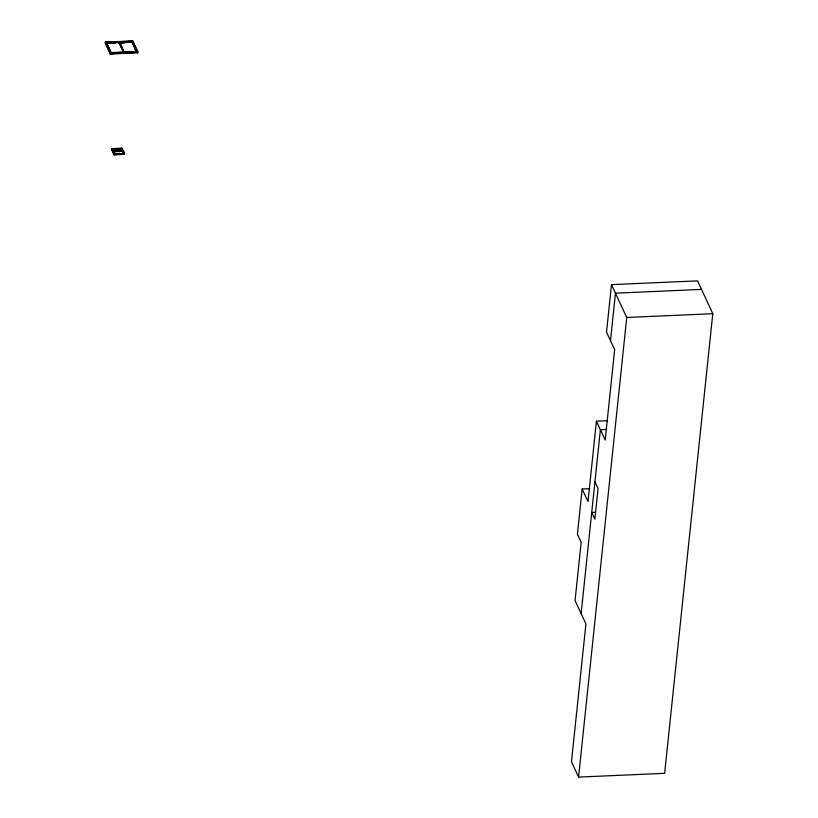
<?xml version="1.0" encoding="UTF-8"?>
<svg xmlns="http://www.w3.org/2000/svg" width="818" height="818" viewBox="0 0 818 818"><rect width="100%" height="100%" fill="white"/><g stroke="black" fill="none" stroke-linecap="round" stroke-linejoin="round"><path stroke-width="1.23" d="M114.581 151.555L124.05 151.136L114.581 151.729L112.117 149.786L121.585 149.377L123.651 151.054M114.581 151.729L112.444 149.827L121.391 149.612M119.305 151.8L119.05 151.759M121.585 149.551L112.117 149.96M105.328 42.107L105.205 43.252L110.215 54.049L137.751 52.843L137.874 51.698L132.864 40.9L105.328 42.107L110.338 52.904L110.215 54.049M105.849 43.497L105.962 42.352L132.475 41.197L137.23 51.452L137.107 52.597M106.544 43.17L132.404 41.759L137.168 52.015M119.019 42.618L123.528 52.342L119.05 42.393L106.565 43.017L111.074 52.73M124.172 52.587L110.706 52.792L105.941 42.536L119.459 41.943L124.029 52.464L126.524 52.362M121.637 46.759L121.882 47.291M111.534 149.418L111.616 148.651L121.943 148.201L124.367 154.367L114.039 154.817L111.534 149.418L116.125 149.224M112.046 148.815L114.377 153.856L123.978 153.815L114.346 154.244L112.005 149.203L121.677 148.395L124.367 154.367M112.107 149.244L121.534 149.213L123.835 154.162L114.367 154.571L111.616 148.651M114.039 154.817L114.121 154.05L124.448 153.6M114.367 154.571L114.377 153.856M118.855 42.74L132.015 42.055L129.479 42.546M132.352 42.342L132.475 41.197M121.534 149.213L121.677 148.395M121.943 148.201L121.862 148.968L119.571 149.07M589.655 488.683L582.15 489.011L577.416 534.215L581.169 542.303L575.064 600.524L585.923 623.919L571.475 761.803L578.571 777.1L664.635 773.327L712.795 313.703L697.549 280.871L611.496 284.633L606.527 332.128L614.666 349.675L605.187 440.064L596.424 421.178L607.651 420.677M596.424 421.178L587.989 501.608L582.15 489.011M581.128 613.572L600.392 429.716L606.629 429.45M610.494 340.677L615.463 293.181L701.517 289.408M578.571 777.1L626.741 317.476L611.496 284.633M114.101 153.733L113.733 151.033M111.534 42.955L115.277 42.792M119.52 42.833L132.005 42.209M118.467 42.945L124.776 42.669M137.23 51.452L110.727 52.608L105.962 42.352M110.338 52.904L137.874 51.698M126.115 52.505L123.62 52.996L128.528 52.781M110.604 53.763L114.397 53.589M120.706 53.313L133.324 52.761M116.166 148.835L111.575 149.04L114.08 154.438L124.408 153.978L121.902 148.59L119.612 148.682M112.005 149.203L121.637 148.784L123.978 153.815M123.324 150.614L123.743 153.181M626.741 317.476L712.795 313.703M595.412 512.293L591.721 512.457L594.85 519.205L598.06 488.561L594.931 481.812M112.117 149.786L114.704 151.627M134.745 46.37L137.751 52.843M132.894 43.282L137.127 52.403M132.884 43.477L136.586 51.462M132.015 42.055L136.504 52.004M134.479 47.833L136.483 52.158M119.459 41.943L124.213 52.199M106.585 42.781L111.074 52.659M109.602 50.9L110.665 53.18M106.371 44.642L110.082 52.618M121.575 47.567L122.097 47.546L121.575 47.567"/></g></svg>
